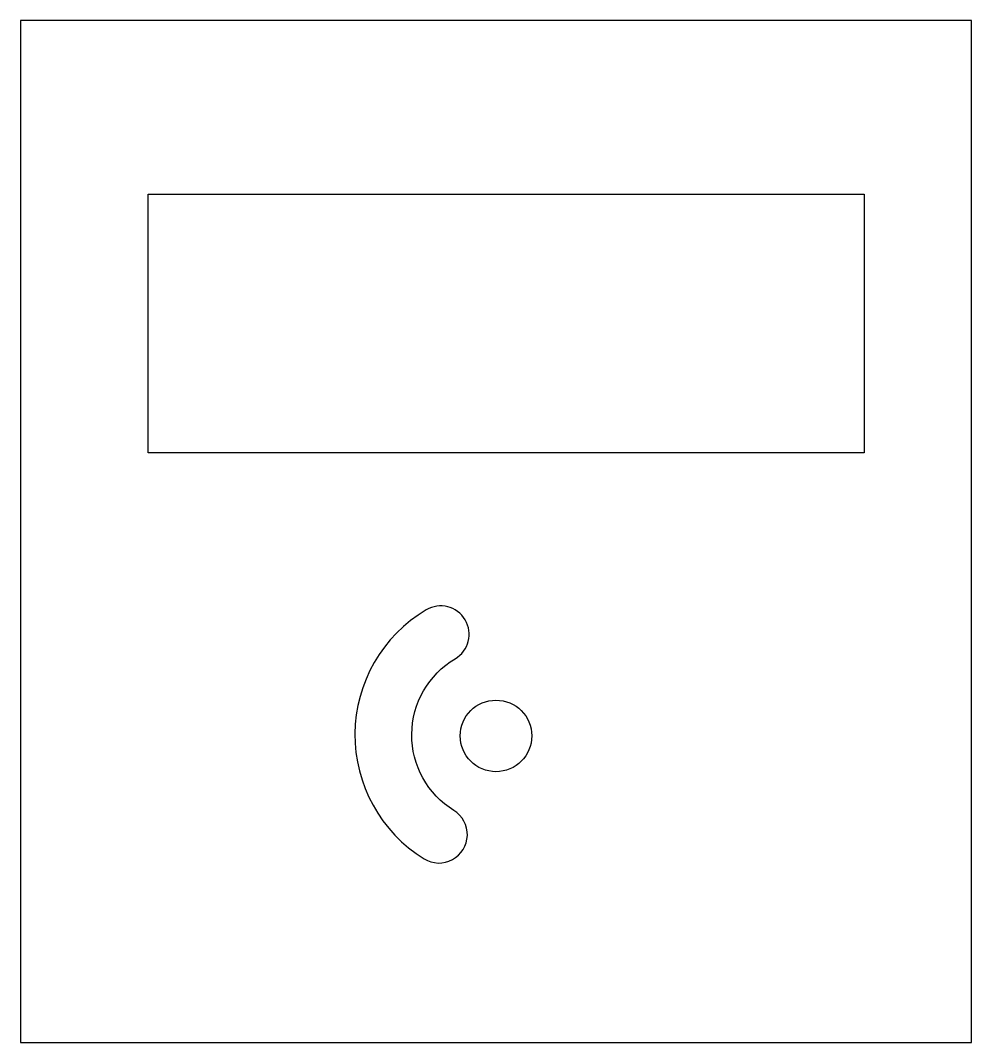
# Model space of a CAD drawing. Header units: millimetres. Extents: x -45 to 48, y 5 to 105.
import ezdxf

# ---------------------------------------------------------------- set-up
doc = ezdxf.new("R2010")
doc.units = ezdxf.units.MM
doc.layers.get('0').update_dxf_attribs({"linetype": 'CONTINUOUS'})

msp = doc.modelspace()

# ---------------------------------------------------------------- linework, layer by layer
for points in [[(-45, 105), (-45, 5), (48, 5), (48, 105)], [(37.5, 88), (37.5, 62.7), (-32.5, 62.7), (-32.5, 88)]]:
    msp.add_lwpolyline(points, close=True)
msp.add_lwpolyline([(-2.49, 42.55, 1), (-5.33, 47.33, 0.56361), (-5.54, 22.98, 1), (-2.62, 27.71, -0.56361)], format="xyb", close=True)
msp.add_circle((1.5, 35), 3.5)

doc.saveas('drawing.dxf')
